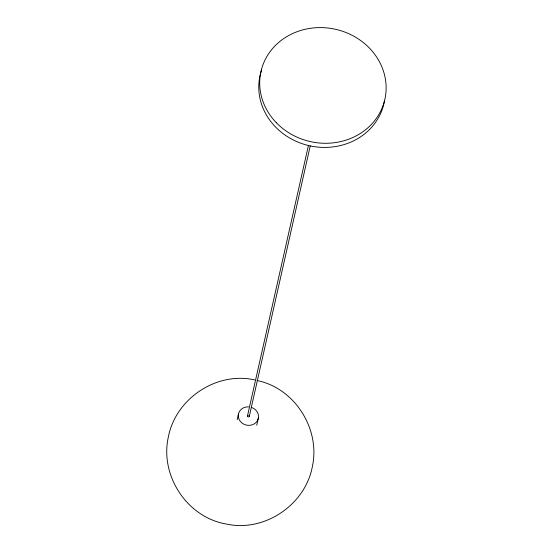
<?xml version="1.0" encoding="UTF-8"?>
<svg xmlns="http://www.w3.org/2000/svg" width="553" height="553" viewBox="0 0 553 553"><rect width="100%" height="100%" fill="white"/><g stroke="black" fill="none" stroke-linecap="round" stroke-linejoin="round"><path stroke-width="0.83" d="M237.182 419.679L238.433 414.107M247.481 415.925L308.408 145.55M249.313 416.291L310.247 145.916M256.744 425.271L258.355 418.103M254.733 379.904C216.327 371.222 175.322 398.941 168.243 437.471C159.9 475.78 187.087 517.2 225.914 523.954C264.32 532.636 305.325 504.917 312.404 466.386C320.491 428.99 294.825 388.185 257.076 380.519M251.698 407.492A10.161 9.207 12.7 0 1 255.79 422.706A10.161 9.207 12.7 0 1 239.083 419.354A10.161 9.207 12.7 0 1 248.58 406.87M248.995 415.476A0.933 0.85 12.7 0 1 248.995 416.782A0.933 0.85 12.7 0 1 247.592 416.499A0.933 0.85 12.7 0 1 248.076 415.296M384.529 100.411A63.498 57.547 12.7 0 1 307.807 145.349A63.498 57.547 12.7 0 1 261.7 69.823M276.272 122.655A63.498 57.547 12.7 0 0 383.194 105.194A63.498 57.547 12.7 0 0 309.279 28.48A63.498 57.547 12.7 0 0 276.272 122.655"/></g></svg>
